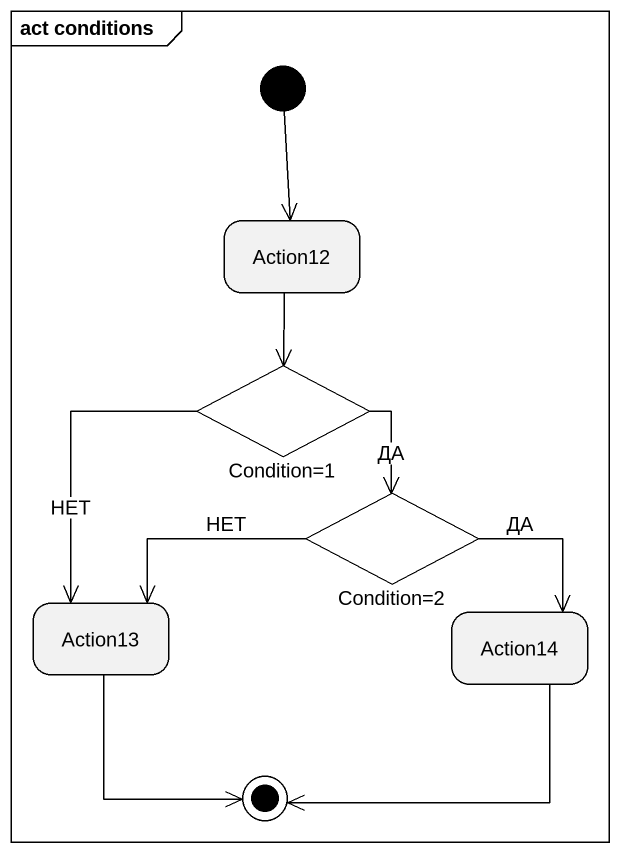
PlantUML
@startuml
mainframe act conditions
hide empty description
state Action12
state "Condition=1" as Condition_1 <<choice>>
state "Condition=2" as Condition_2 <<choice>>
state Action13
state Action14
[*] --> Action12
Action12 --> Condition_1
Condition_1 --> Condition_2 : ДА
Condition_1 --> Action13 : НЕТ
Condition_2 -left-> Action13 : НЕТ
Condition_2 --> Action14 : ДА
Action13 --> [*]
Action14 -left-> [*]
@enduml
